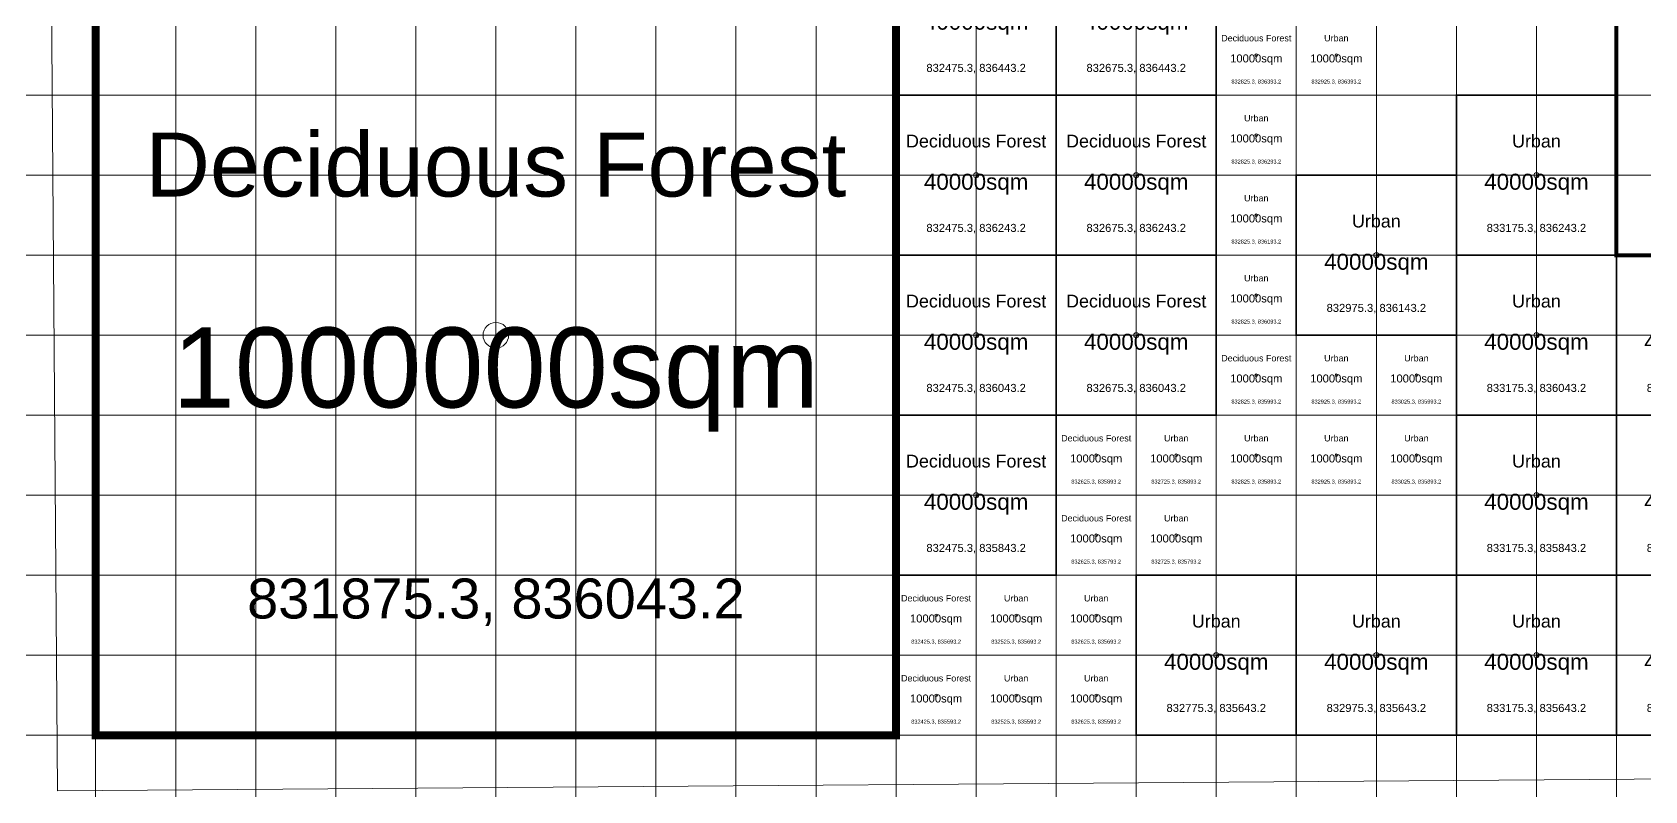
# Model space of a CAD drawing. Header units: millimetres. Extents: x 828163 to 838163, y 832572 to 842572.
# Drawn here: x 831296 to 833311, y 835474 to 836422 of the extents above; entities that cross this region are included whole.
import ezdxf
from ezdxf.enums import TextEntityAlignment as Align

# ---------------------------------------------------------------- set-up
doc = ezdxf.new("R2010")
doc.units = ezdxf.units.MM
doc.header["$MEASUREMENT"] = 0
doc.layers.add('0_10km_10km', color=4, linetype='Continuous', lineweight=0)
doc.layers.add('0_Land Use', color=2, linetype='Continuous', lineweight=0)
doc.layers.add('Deciduous Forest', color=79, linetype='Continuous', true_color=0x375623)
doc.layers.add('Urban', color=46, linetype='Continuous', true_color=0x806000)
doc.styles.get("Standard").update_dxf_attribs({"font": 'arial.ttf'})
picture_1 = doc.add_image_def('image1.jpg', size_in_pixel=(720, 736))

# ---------------------------------------------------------------- blocks, each defined once
blk = doc.blocks.new('*U23')
blk.add_circle((500, 500), 16)
at = {"layer": 'Deciduous Forest', "const_width": 10}
blk.add_lwpolyline([(0, 0), (1000, 0), (1000, 1000), (0, 1000)], close=True, dxfattribs=at)
at = {"color": 0}
blk.add_attdef('LAND_TYPE', text='', height=80, dxfattribs=at).set_placement((500, 673.4), align=Align.CENTER)
for tag, height, p in [('BOX_AREA', 100, (500, 409.7)), ('COOR', 50, (500, 146))]:
    blk.add_attdef(tag, text='', height=height).set_placement(p, align=Align.CENTER)
blk = doc.blocks.new('*U56')
blk.add_circle((100, 100), 3.21)
at = {"layer": 'Deciduous Forest', "const_width": 2}
blk.add_lwpolyline([(0, 0), (200, 0), (200, 200), (0, 200)], close=True, dxfattribs=at)
at = {"color": 0}
blk.add_attdef('LAND_TYPE', text='', height=16, dxfattribs=at).set_placement((100, 134.7), align=Align.CENTER)
for tag, height, p in [('BOX_AREA', 20, (100, 81.9)), ('COOR', 10, (100, 29.2))]:
    blk.add_attdef(tag, text='', height=height).set_placement(p, align=Align.CENTER)
blk = doc.blocks.new('*U57')
blk.add_circle((100, 100), 3.21)
at = {"layer": 'Deciduous Forest', "const_width": 2}
blk.add_lwpolyline([(0, 0), (200, 0), (200, 200), (0, 200)], close=True, dxfattribs=at)
at = {"color": 0}
blk.add_attdef('LAND_TYPE', text='', height=16, dxfattribs=at).set_placement((100, 134.7), align=Align.CENTER)
for tag, height, p in [('BOX_AREA', 20, (100, 81.9)), ('COOR', 10, (100, 29.2))]:
    blk.add_attdef(tag, text='', height=height).set_placement(p, align=Align.CENTER)
blk = doc.blocks.new('*U58')
blk.add_circle((100, 100), 3.21)
at = {"layer": 'Deciduous Forest', "const_width": 2}
blk.add_lwpolyline([(0, 0), (200, 0), (200, 200), (0, 200)], close=True, dxfattribs=at)
at = {"color": 0}
blk.add_attdef('LAND_TYPE', text='', height=16, dxfattribs=at).set_placement((100, 134.7), align=Align.CENTER)
for tag, height, p in [('BOX_AREA', 20, (100, 81.9)), ('COOR', 10, (100, 29.2))]:
    blk.add_attdef(tag, text='', height=height).set_placement(p, align=Align.CENTER)
blk = doc.blocks.new('*U59')
blk.add_circle((100, 100), 3.21)
at = {"layer": 'Deciduous Forest', "const_width": 2}
blk.add_lwpolyline([(0, 0), (200, 0), (200, 200), (0, 200)], close=True, dxfattribs=at)
at = {"color": 0}
blk.add_attdef('LAND_TYPE', text='', height=16, dxfattribs=at).set_placement((100, 134.7), align=Align.CENTER)
for tag, height, p in [('BOX_AREA', 20, (100, 81.9)), ('COOR', 10, (100, 29.2))]:
    blk.add_attdef(tag, text='', height=height).set_placement(p, align=Align.CENTER)
blk = doc.blocks.new('*U69')
blk.add_circle((100, 100), 3.21)
at = {"layer": 'Deciduous Forest', "const_width": 2}
blk.add_lwpolyline([(0, 0), (200, 0), (200, 200), (0, 200)], close=True, dxfattribs=at)
at = {"color": 0}
blk.add_attdef('LAND_TYPE', text='', height=16, dxfattribs=at).set_placement((100, 134.7), align=Align.CENTER)
for tag, height, p in [('BOX_AREA', 20, (100, 81.9)), ('COOR', 10, (100, 29.2))]:
    blk.add_attdef(tag, text='', height=height).set_placement(p, align=Align.CENTER)
blk = doc.blocks.new('*U70')
blk.add_circle((100, 100), 3.21)
at = {"layer": 'Deciduous Forest', "const_width": 2}
blk.add_lwpolyline([(0, 0), (200, 0), (200, 200), (0, 200)], close=True, dxfattribs=at)
at = {"color": 0}
blk.add_attdef('LAND_TYPE', text='', height=16, dxfattribs=at).set_placement((100, 134.7), align=Align.CENTER)
for tag, height, p in [('BOX_AREA', 20, (100, 81.9)), ('COOR', 10, (100, 29.2))]:
    blk.add_attdef(tag, text='', height=height).set_placement(p, align=Align.CENTER)
blk = doc.blocks.new('*U71')
blk.add_circle((100, 100), 3.21)
at = {"layer": 'Deciduous Forest', "const_width": 2}
blk.add_lwpolyline([(0, 0), (200, 0), (200, 200), (0, 200)], close=True, dxfattribs=at)
at = {"color": 0}
blk.add_attdef('LAND_TYPE', text='', height=16, dxfattribs=at).set_placement((100, 134.7), align=Align.CENTER)
for tag, height, p in [('BOX_AREA', 20, (100, 81.9)), ('COOR', 10, (100, 29.2))]:
    blk.add_attdef(tag, text='', height=height).set_placement(p, align=Align.CENTER)
blk = doc.blocks.new('*U72')
blk.add_circle((50, 50), 1.6)
at = {"layer": 'Deciduous Forest', "const_width": 1}
blk.add_lwpolyline([(0, 0), (100, 0), (100, 100), (0, 100)], close=True, dxfattribs=at)
at = {"color": 0}
blk.add_attdef('LAND_TYPE', text='', height=8, dxfattribs=at).set_placement((50, 67.3), align=Align.CENTER)
for tag, height, p in [('BOX_AREA', 10, (50, 41)), ('COOR', 5, (50, 14.6))]:
    blk.add_attdef(tag, text='', height=height).set_placement(p, align=Align.CENTER)
blk = doc.blocks.new('*U85')
blk.add_circle((50, 50), 1.6)
at = {"layer": 'Deciduous Forest', "const_width": 1}
blk.add_lwpolyline([(0, 0), (100, 0), (100, 100), (0, 100)], close=True, dxfattribs=at)
at = {"color": 0}
blk.add_attdef('LAND_TYPE', text='', height=8, dxfattribs=at).set_placement((50, 67.3), align=Align.CENTER)
for tag, height, p in [('BOX_AREA', 10, (50, 41)), ('COOR', 5, (50, 14.6))]:
    blk.add_attdef(tag, text='', height=height).set_placement(p, align=Align.CENTER)
blk = doc.blocks.new('*U86')
blk.add_circle((50, 50), 1.6)
at = {"layer": 'Deciduous Forest', "const_width": 1}
blk.add_lwpolyline([(0, 0), (100, 0), (100, 100), (0, 100)], close=True, dxfattribs=at)
at = {"color": 0}
blk.add_attdef('LAND_TYPE', text='', height=8, dxfattribs=at).set_placement((50, 67.3), align=Align.CENTER)
for tag, height, p in [('BOX_AREA', 10, (50, 41)), ('COOR', 5, (50, 14.6))]:
    blk.add_attdef(tag, text='', height=height).set_placement(p, align=Align.CENTER)
blk = doc.blocks.new('*U87')
blk.add_circle((50, 50), 1.6)
at = {"layer": 'Deciduous Forest', "const_width": 1}
blk.add_lwpolyline([(0, 0), (100, 0), (100, 100), (0, 100)], close=True, dxfattribs=at)
at = {"color": 0}
blk.add_attdef('LAND_TYPE', text='', height=8, dxfattribs=at).set_placement((50, 67.3), align=Align.CENTER)
for tag, height, p in [('BOX_AREA', 10, (50, 41)), ('COOR', 5, (50, 14.6))]:
    blk.add_attdef(tag, text='', height=height).set_placement(p, align=Align.CENTER)
blk = doc.blocks.new('*U64')
blk.add_circle((50, 50), 1.6)
at = {"layer": 'Deciduous Forest', "const_width": 1}
blk.add_lwpolyline([(0, 0), (100, 0), (100, 100), (0, 100)], close=True, dxfattribs=at)
at = {"color": 0}
blk.add_attdef('LAND_TYPE', text='', height=8, dxfattribs=at).set_placement((50, 67.3), align=Align.CENTER)
for tag, height, p in [('BOX_AREA', 10, (50, 41)), ('COOR', 5, (50, 14.6))]:
    blk.add_attdef(tag, text='', height=height).set_placement(p, align=Align.CENTER)
blk = doc.blocks.new('*U65')
blk.add_circle((50, 50), 1.6)
at = {"layer": 'Deciduous Forest', "const_width": 1}
blk.add_lwpolyline([(0, 0), (100, 0), (100, 100), (0, 100)], close=True, dxfattribs=at)
at = {"color": 0}
blk.add_attdef('LAND_TYPE', text='', height=8, dxfattribs=at).set_placement((50, 67.3), align=Align.CENTER)
for tag, height, p in [('BOX_AREA', 10, (50, 41)), ('COOR', 5, (50, 14.6))]:
    blk.add_attdef(tag, text='', height=height).set_placement(p, align=Align.CENTER)
blk = doc.blocks.new('*U97')
blk.add_circle((50, 50), 1.6)
at = {"layer": 'Urban', "const_width": 1}
blk.add_lwpolyline([(0, 0), (100, 0), (100, 100), (0, 100)], close=True, dxfattribs=at)
at = {"color": 0}
blk.add_attdef('LAND_TYPE', text='', height=8, dxfattribs=at).set_placement((50, 67.3), align=Align.CENTER)
for tag, height, p in [('BOX_AREA', 10, (50, 41)), ('COOR', 5, (50, 14.6))]:
    blk.add_attdef(tag, text='', height=height).set_placement(p, align=Align.CENTER)
blk = doc.blocks.new('*U98')
blk.add_circle((50, 50), 1.6)
at = {"layer": 'Urban', "const_width": 1}
blk.add_lwpolyline([(0, 0), (100, 0), (100, 100), (0, 100)], close=True, dxfattribs=at)
at = {"color": 0}
blk.add_attdef('LAND_TYPE', text='', height=8, dxfattribs=at).set_placement((50, 67.3), align=Align.CENTER)
for tag, height, p in [('BOX_AREA', 10, (50, 41)), ('COOR', 5, (50, 14.6))]:
    blk.add_attdef(tag, text='', height=height).set_placement(p, align=Align.CENTER)
blk = doc.blocks.new('*U99')
blk.add_circle((50, 50), 1.6)
at = {"layer": 'Urban', "const_width": 1}
blk.add_lwpolyline([(0, 0), (100, 0), (100, 100), (0, 100)], close=True, dxfattribs=at)
at = {"color": 0}
blk.add_attdef('LAND_TYPE', text='', height=8, dxfattribs=at).set_placement((50, 67.3), align=Align.CENTER)
for tag, height, p in [('BOX_AREA', 10, (50, 41)), ('COOR', 5, (50, 14.6))]:
    blk.add_attdef(tag, text='', height=height).set_placement(p, align=Align.CENTER)
blk = doc.blocks.new('*U105')
blk.add_circle((50, 50), 1.6)
at = {"layer": 'Urban', "const_width": 1}
blk.add_lwpolyline([(0, 0), (100, 0), (100, 100), (0, 100)], close=True, dxfattribs=at)
at = {"color": 0}
blk.add_attdef('LAND_TYPE', text='', height=8, dxfattribs=at).set_placement((50, 67.3), align=Align.CENTER)
for tag, height, p in [('BOX_AREA', 10, (50, 41)), ('COOR', 5, (50, 14.6))]:
    blk.add_attdef(tag, text='', height=height).set_placement(p, align=Align.CENTER)
blk = doc.blocks.new('*U106')
blk.add_circle((50, 50), 1.6)
at = {"layer": 'Urban', "const_width": 1}
blk.add_lwpolyline([(0, 0), (100, 0), (100, 100), (0, 100)], close=True, dxfattribs=at)
at = {"color": 0}
blk.add_attdef('LAND_TYPE', text='', height=8, dxfattribs=at).set_placement((50, 67.3), align=Align.CENTER)
for tag, height, p in [('BOX_AREA', 10, (50, 41)), ('COOR', 5, (50, 14.6))]:
    blk.add_attdef(tag, text='', height=height).set_placement(p, align=Align.CENTER)
blk = doc.blocks.new('*U107')
blk.add_circle((50, 50), 1.6)
at = {"layer": 'Urban', "const_width": 1}
blk.add_lwpolyline([(0, 0), (100, 0), (100, 100), (0, 100)], close=True, dxfattribs=at)
at = {"color": 0}
blk.add_attdef('LAND_TYPE', text='', height=8, dxfattribs=at).set_placement((50, 67.3), align=Align.CENTER)
for tag, height, p in [('BOX_AREA', 10, (50, 41)), ('COOR', 5, (50, 14.6))]:
    blk.add_attdef(tag, text='', height=height).set_placement(p, align=Align.CENTER)
blk = doc.blocks.new('*U108')
blk.add_circle((50, 50), 1.6)
at = {"layer": 'Urban', "const_width": 1}
blk.add_lwpolyline([(0, 0), (100, 0), (100, 100), (0, 100)], close=True, dxfattribs=at)
at = {"color": 0}
blk.add_attdef('LAND_TYPE', text='', height=8, dxfattribs=at).set_placement((50, 67.3), align=Align.CENTER)
for tag, height, p in [('BOX_AREA', 10, (50, 41)), ('COOR', 5, (50, 14.6))]:
    blk.add_attdef(tag, text='', height=height).set_placement(p, align=Align.CENTER)
blk = doc.blocks.new('*U145')
blk.add_circle((50, 50), 1.6)
at = {"layer": 'Urban', "const_width": 1}
blk.add_lwpolyline([(0, 0), (100, 0), (100, 100), (0, 100)], close=True, dxfattribs=at)
at = {"color": 0}
blk.add_attdef('LAND_TYPE', text='', height=8, dxfattribs=at).set_placement((50, 67.3), align=Align.CENTER)
for tag, height, p in [('BOX_AREA', 10, (50, 41)), ('COOR', 5, (50, 14.6))]:
    blk.add_attdef(tag, text='', height=height).set_placement(p, align=Align.CENTER)
blk = doc.blocks.new('*U146')
blk.add_circle((50, 50), 1.6)
at = {"layer": 'Urban', "const_width": 1}
blk.add_lwpolyline([(0, 0), (100, 0), (100, 100), (0, 100)], close=True, dxfattribs=at)
at = {"color": 0}
blk.add_attdef('LAND_TYPE', text='', height=8, dxfattribs=at).set_placement((50, 67.3), align=Align.CENTER)
for tag, height, p in [('BOX_AREA', 10, (50, 41)), ('COOR', 5, (50, 14.6))]:
    blk.add_attdef(tag, text='', height=height).set_placement(p, align=Align.CENTER)
blk = doc.blocks.new('*U147')
blk.add_circle((50, 50), 1.6)
at = {"layer": 'Urban', "const_width": 1}
blk.add_lwpolyline([(0, 0), (100, 0), (100, 100), (0, 100)], close=True, dxfattribs=at)
at = {"color": 0}
blk.add_attdef('LAND_TYPE', text='', height=8, dxfattribs=at).set_placement((50, 67.3), align=Align.CENTER)
for tag, height, p in [('BOX_AREA', 10, (50, 41)), ('COOR', 5, (50, 14.6))]:
    blk.add_attdef(tag, text='', height=height).set_placement(p, align=Align.CENTER)
blk = doc.blocks.new('*U148')
blk.add_circle((50, 50), 1.6)
at = {"layer": 'Urban', "const_width": 1}
blk.add_lwpolyline([(0, 0), (100, 0), (100, 100), (0, 100)], close=True, dxfattribs=at)
at = {"color": 0}
blk.add_attdef('LAND_TYPE', text='', height=8, dxfattribs=at).set_placement((50, 67.3), align=Align.CENTER)
for tag, height, p in [('BOX_AREA', 10, (50, 41)), ('COOR', 5, (50, 14.6))]:
    blk.add_attdef(tag, text='', height=height).set_placement(p, align=Align.CENTER)
blk = doc.blocks.new('*U30')
blk.add_circle((50, 50), 1.6)
at = {"layer": 'Urban', "const_width": 1}
blk.add_lwpolyline([(0, 0), (100, 0), (100, 100), (0, 100)], close=True, dxfattribs=at)
at = {"color": 0}
blk.add_attdef('LAND_TYPE', text='', height=8, dxfattribs=at).set_placement((50, 67.3), align=Align.CENTER)
for tag, height, p in [('BOX_AREA', 10, (50, 41)), ('COOR', 5, (50, 14.6))]:
    blk.add_attdef(tag, text='', height=height).set_placement(p, align=Align.CENTER)
blk = doc.blocks.new('*U137')
blk.add_circle((50, 50), 1.6)
at = {"layer": 'Urban', "const_width": 1}
blk.add_lwpolyline([(0, 0), (100, 0), (100, 100), (0, 100)], close=True, dxfattribs=at)
at = {"color": 0}
blk.add_attdef('LAND_TYPE', text='', height=8, dxfattribs=at).set_placement((50, 67.3), align=Align.CENTER)
for tag, height, p in [('BOX_AREA', 10, (50, 41)), ('COOR', 5, (50, 14.6))]:
    blk.add_attdef(tag, text='', height=height).set_placement(p, align=Align.CENTER)
blk = doc.blocks.new('*U138')
blk.add_circle((50, 50), 1.6)
at = {"layer": 'Urban', "const_width": 1}
blk.add_lwpolyline([(0, 0), (100, 0), (100, 100), (0, 100)], close=True, dxfattribs=at)
at = {"color": 0}
blk.add_attdef('LAND_TYPE', text='', height=8, dxfattribs=at).set_placement((50, 67.3), align=Align.CENTER)
for tag, height, p in [('BOX_AREA', 10, (50, 41)), ('COOR', 5, (50, 14.6))]:
    blk.add_attdef(tag, text='', height=height).set_placement(p, align=Align.CENTER)
blk = doc.blocks.new('*U139')
blk.add_circle((50, 50), 1.6)
at = {"layer": 'Urban', "const_width": 1}
blk.add_lwpolyline([(0, 0), (100, 0), (100, 100), (0, 100)], close=True, dxfattribs=at)
at = {"color": 0}
blk.add_attdef('LAND_TYPE', text='', height=8, dxfattribs=at).set_placement((50, 67.3), align=Align.CENTER)
for tag, height, p in [('BOX_AREA', 10, (50, 41)), ('COOR', 5, (50, 14.6))]:
    blk.add_attdef(tag, text='', height=height).set_placement(p, align=Align.CENTER)
blk = doc.blocks.new('*U140')
blk.add_circle((100, 100), 3.21)
at = {"layer": 'Urban', "const_width": 2}
blk.add_lwpolyline([(0, 0), (200, 0), (200, 200), (0, 200)], close=True, dxfattribs=at)
at = {"color": 0}
blk.add_attdef('LAND_TYPE', text='', height=16, dxfattribs=at).set_placement((100, 134.7), align=Align.CENTER)
for tag, height, p in [('BOX_AREA', 20, (100, 81.9)), ('COOR', 10, (100, 29.2))]:
    blk.add_attdef(tag, text='', height=height).set_placement(p, align=Align.CENTER)
blk = doc.blocks.new('*U149')
blk.add_circle((100, 100), 3.21)
at = {"layer": 'Urban', "const_width": 2}
blk.add_lwpolyline([(0, 0), (200, 0), (200, 200), (0, 200)], close=True, dxfattribs=at)
at = {"color": 0}
blk.add_attdef('LAND_TYPE', text='', height=16, dxfattribs=at).set_placement((100, 134.7), align=Align.CENTER)
for tag, height, p in [('BOX_AREA', 20, (100, 81.9)), ('COOR', 10, (100, 29.2))]:
    blk.add_attdef(tag, text='', height=height).set_placement(p, align=Align.CENTER)
blk = doc.blocks.new('*U150')
blk.add_circle((100, 100), 3.21)
at = {"layer": 'Urban', "const_width": 2}
blk.add_lwpolyline([(0, 0), (200, 0), (200, 200), (0, 200)], close=True, dxfattribs=at)
at = {"color": 0}
blk.add_attdef('LAND_TYPE', text='', height=16, dxfattribs=at).set_placement((100, 134.7), align=Align.CENTER)
for tag, height, p in [('BOX_AREA', 20, (100, 81.9)), ('COOR', 10, (100, 29.2))]:
    blk.add_attdef(tag, text='', height=height).set_placement(p, align=Align.CENTER)
blk = doc.blocks.new('*U151')
blk.add_circle((100, 100), 3.21)
at = {"layer": 'Urban', "const_width": 2}
blk.add_lwpolyline([(0, 0), (200, 0), (200, 200), (0, 200)], close=True, dxfattribs=at)
at = {"color": 0}
blk.add_attdef('LAND_TYPE', text='', height=16, dxfattribs=at).set_placement((100, 134.7), align=Align.CENTER)
for tag, height, p in [('BOX_AREA', 20, (100, 81.9)), ('COOR', 10, (100, 29.2))]:
    blk.add_attdef(tag, text='', height=height).set_placement(p, align=Align.CENTER)
blk = doc.blocks.new('*U144')
blk.add_circle((100, 100), 3.21)
at = {"layer": 'Urban', "const_width": 2}
blk.add_lwpolyline([(0, 0), (200, 0), (200, 200), (0, 200)], close=True, dxfattribs=at)
at = {"color": 0}
blk.add_attdef('LAND_TYPE', text='', height=16, dxfattribs=at).set_placement((100, 134.7), align=Align.CENTER)
for tag, height, p in [('BOX_AREA', 20, (100, 81.9)), ('COOR', 10, (100, 29.2))]:
    blk.add_attdef(tag, text='', height=height).set_placement(p, align=Align.CENTER)
blk = doc.blocks.new('*U100')
blk.add_circle((100, 100), 3.21)
at = {"layer": 'Urban', "const_width": 2}
blk.add_lwpolyline([(0, 0), (200, 0), (200, 200), (0, 200)], close=True, dxfattribs=at)
at = {"color": 0}
blk.add_attdef('LAND_TYPE', text='', height=16, dxfattribs=at).set_placement((100, 134.7), align=Align.CENTER)
for tag, height, p in [('BOX_AREA', 20, (100, 81.9)), ('COOR', 10, (100, 29.2))]:
    blk.add_attdef(tag, text='', height=height).set_placement(p, align=Align.CENTER)
blk = doc.blocks.new('*U103')
blk.add_circle((100, 100), 3.21)
at = {"layer": 'Urban', "const_width": 2}
blk.add_lwpolyline([(0, 0), (200, 0), (200, 200), (0, 200)], close=True, dxfattribs=at)
at = {"color": 0}
blk.add_attdef('LAND_TYPE', text='', height=16, dxfattribs=at).set_placement((100, 134.7), align=Align.CENTER)
for tag, height, p in [('BOX_AREA', 20, (100, 81.9)), ('COOR', 10, (100, 29.2))]:
    blk.add_attdef(tag, text='', height=height).set_placement(p, align=Align.CENTER)
blk = doc.blocks.new('*U104')
blk.add_circle((100, 100), 3.21)
at = {"layer": 'Urban', "const_width": 2}
blk.add_lwpolyline([(0, 0), (200, 0), (200, 200), (0, 200)], close=True, dxfattribs=at)
at = {"color": 0}
blk.add_attdef('LAND_TYPE', text='', height=16, dxfattribs=at).set_placement((100, 134.7), align=Align.CENTER)
for tag, height, p in [('BOX_AREA', 20, (100, 81.9)), ('COOR', 10, (100, 29.2))]:
    blk.add_attdef(tag, text='', height=height).set_placement(p, align=Align.CENTER)
blk = doc.blocks.new('*U119')
blk.add_circle((100, 100), 3.21)
at = {"layer": 'Urban', "const_width": 2}
blk.add_lwpolyline([(0, 0), (200, 0), (200, 200), (0, 200)], close=True, dxfattribs=at)
at = {"color": 0}
blk.add_attdef('LAND_TYPE', text='', height=16, dxfattribs=at).set_placement((100, 134.7), align=Align.CENTER)
for tag, height, p in [('BOX_AREA', 20, (100, 81.9)), ('COOR', 10, (100, 29.2))]:
    blk.add_attdef(tag, text='', height=height).set_placement(p, align=Align.CENTER)
blk = doc.blocks.new('*U120')
blk.add_circle((100, 100), 3.21)
at = {"layer": 'Urban', "const_width": 2}
blk.add_lwpolyline([(0, 0), (200, 0), (200, 200), (0, 200)], close=True, dxfattribs=at)
at = {"color": 0}
blk.add_attdef('LAND_TYPE', text='', height=16, dxfattribs=at).set_placement((100, 134.7), align=Align.CENTER)
for tag, height, p in [('BOX_AREA', 20, (100, 81.9)), ('COOR', 10, (100, 29.2))]:
    blk.add_attdef(tag, text='', height=height).set_placement(p, align=Align.CENTER)
blk = doc.blocks.new('*U32')
blk.add_circle((250, 250), 8.02)
at = {"layer": 'Urban', "const_width": 5}
blk.add_lwpolyline([(0, 0), (500, 0), (500, 500), (0, 500)], close=True, dxfattribs=at)
at = {"color": 0}
blk.add_attdef('LAND_TYPE', text='', height=40, dxfattribs=at).set_placement((250, 336.7), align=Align.CENTER)
for tag, height, p in [('BOX_AREA', 50, (250, 204.8)), ('COOR', 25, (250, 73))]:
    blk.add_attdef(tag, text='', height=height).set_placement(p, align=Align.CENTER)

msp = doc.modelspace()

# ---------------------------------------------------------------- linework, layer by layer
at = {"layer": '0_Land Use', "color": 0}
for p, direction in [((831375.3, 835743.2), (0, -1)), ((831475.3, 835743.2), (0, -1)), ((831575.3, 835743.2), (0, -1)), ((831675.3, 835743.2), (0, -1)), ((831775.3, 835743.2), (0, -1)), ((831875.3, 835743.2), (0, -1)), ((831975.3, 835743.2), (0, -1)), ((832075.3, 835743.2), (0, -1)), ((832175.3, 835743.2), (0, -1)), ((832275.3, 835743.2), (0, -1)), ((832375.3, 835743.2), (0, -1)), ((832475.3, 835743.2), (0, -1)), ((832575.3, 835743.2), (0, -1)), ((832675.3, 835743.2), (0, -1)), ((832775.3, 835743.2), (0, -1)), ((832875.3, 835743.2), (0, -1)), ((832975.3, 835743.2), (0, -1)), ((833075.3, 835743.2), (0, -1)), ((833175.3, 835743.2), (0, -1)), ((833275.3, 835743.2), (0, -1)), ((832375.3, 836343.2), (1, 0)), ((832375.3, 836243.2), (1, 0)), ((832375.3, 836143.2), (1, 0)), ((832375.3, 836043.2), (1, 0)), ((832375.3, 835943.2), (1, 0)), ((832375.3, 835843.2), (1, 0)), ((832375.3, 835743.2), (1, 0)), ((832375.3, 835643.2), (1, 0)), ((832375.3, 835543.2), (1, 0))]:
    msp.add_xline(p, direction, dxfattribs=at)

# ---------------------------------------------------------------- block references
for name, p, values in [('*U32', (833275.3, 836143.2), {'BOX_AREA': '250000sqm', 'COOR': '833525.3, 836393.2', 'LAND_TYPE': 'Urban'}), ('*U23', (831375.3, 835543.2), {'BOX_AREA': '1000000sqm', 'COOR': '831875.3, 836043.2', 'LAND_TYPE': 'Deciduous Forest'}), ('*U59', (832375.3, 836343.2), {'BOX_AREA': '40000sqm', 'COOR': '832475.3, 836443.2', 'LAND_TYPE': 'Deciduous Forest'}), ('*U69', (832575.3, 836343.2), {'BOX_AREA': '40000sqm', 'COOR': '832675.3, 836443.2', 'LAND_TYPE': 'Deciduous Forest'}), ('*U65', (832775.3, 836343.2), {'BOX_AREA': '10000sqm', 'COOR': '832825.3, 836393.2', 'LAND_TYPE': 'Deciduous Forest'}), ('*U139', (832875.3, 836343.2), {'BOX_AREA': '10000sqm', 'COOR': '832925.3, 836393.2', 'LAND_TYPE': 'Urban'}), ('*U58', (832375.3, 836143.2), {'BOX_AREA': '40000sqm', 'COOR': '832475.3, 836243.2', 'LAND_TYPE': 'Deciduous Forest'}), ('*U70', (832575.3, 836143.2), {'BOX_AREA': '40000sqm', 'COOR': '832675.3, 836243.2', 'LAND_TYPE': 'Deciduous Forest'}), ('*U138', (832775.3, 836243.2), {'BOX_AREA': '10000sqm', 'COOR': '832825.3, 836293.2', 'LAND_TYPE': 'Urban'}), ('*U119', (833075.3, 836143.2), {'BOX_AREA': '40000sqm', 'COOR': '833175.3, 836243.2', 'LAND_TYPE': 'Urban'}), ('*U137', (832775.3, 836143.2), {'BOX_AREA': '10000sqm', 'COOR': '832825.3, 836193.2', 'LAND_TYPE': 'Urban'}), ('*U104', (832875.3, 836043.2), {'BOX_AREA': '40000sqm', 'COOR': '832975.3, 836143.2', 'LAND_TYPE': 'Urban'}), ('*U57', (832375.3, 835943.2), {'BOX_AREA': '40000sqm', 'COOR': '832475.3, 836043.2', 'LAND_TYPE': 'Deciduous Forest'}), ('*U71', (832575.3, 835943.2), {'BOX_AREA': '40000sqm', 'COOR': '832675.3, 836043.2', 'LAND_TYPE': 'Deciduous Forest'}), ('*U30', (832775.3, 836043.2), {'BOX_AREA': '10000sqm', 'COOR': '832825.3, 836093.2', 'LAND_TYPE': 'Urban'}), ('*U103', (833075.3, 835943.2), {'BOX_AREA': '40000sqm', 'COOR': '833175.3, 836043.2', 'LAND_TYPE': 'Urban'}), ('*U120', (833275.3, 835943.2), {'BOX_AREA': '40000sqm', 'COOR': '833375.3, 836043.2', 'LAND_TYPE': 'Urban'}), ('*U87', (832775.3, 835943.2), {'BOX_AREA': '10000sqm', 'COOR': '832825.3, 835993.2', 'LAND_TYPE': 'Deciduous Forest'}), ('*U146', (832875.3, 835943.2), {'BOX_AREA': '10000sqm', 'COOR': '832925.3, 835993.2', 'LAND_TYPE': 'Urban'}), ('*U147', (832975.3, 835943.2), {'BOX_AREA': '10000sqm', 'COOR': '833025.3, 835993.2', 'LAND_TYPE': 'Urban'}), ('*U56', (832375.3, 835743.2), {'BOX_AREA': '40000sqm', 'COOR': '832475.3, 835843.2', 'LAND_TYPE': 'Deciduous Forest'}), ('*U86', (832575.3, 835843.2), {'BOX_AREA': '10000sqm', 'COOR': '832625.3, 835893.2', 'LAND_TYPE': 'Deciduous Forest'}), ('*U107', (832675.3, 835843.2), {'BOX_AREA': '10000sqm', 'COOR': '832725.3, 835893.2', 'LAND_TYPE': 'Urban'}), ('*U108', (832775.3, 835843.2), {'BOX_AREA': '10000sqm', 'COOR': '832825.3, 835893.2', 'LAND_TYPE': 'Urban'}), ('*U145', (832875.3, 835843.2), {'BOX_AREA': '10000sqm', 'COOR': '832925.3, 835893.2', 'LAND_TYPE': 'Urban'}), ('*U148', (832975.3, 835843.2), {'BOX_AREA': '10000sqm', 'COOR': '833025.3, 835893.2', 'LAND_TYPE': 'Urban'}), ('*U144', (833075.3, 835743.2), {'BOX_AREA': '40000sqm', 'COOR': '833175.3, 835843.2', 'LAND_TYPE': 'Urban'}), ('*U100', (833275.3, 835743.2), {'BOX_AREA': '40000sqm', 'COOR': '833375.3, 835843.2', 'LAND_TYPE': 'Urban'}), ('*U64', (832575.3, 835743.2), {'BOX_AREA': '10000sqm', 'COOR': '832625.3, 835793.2', 'LAND_TYPE': 'Deciduous Forest'}), ('*U106', (832675.3, 835743.2), {'BOX_AREA': '10000sqm', 'COOR': '832725.3, 835793.2', 'LAND_TYPE': 'Urban'}), ('*U85', (832375.3, 835643.2), {'BOX_AREA': '10000sqm', 'COOR': '832425.3, 835693.2', 'LAND_TYPE': 'Deciduous Forest'}), ('*U98', (832475.3, 835643.2), {'BOX_AREA': '10000sqm', 'COOR': '832525.3, 835693.2', 'LAND_TYPE': 'Urban'}), ('*U99', (832575.3, 835643.2), {'BOX_AREA': '10000sqm', 'COOR': '832625.3, 835693.2', 'LAND_TYPE': 'Urban'}), ('*U140', (832675.3, 835543.2), {'BOX_AREA': '40000sqm', 'COOR': '832775.3, 835643.2', 'LAND_TYPE': 'Urban'}), ('*U149', (832875.3, 835543.2), {'BOX_AREA': '40000sqm', 'COOR': '832975.3, 835643.2', 'LAND_TYPE': 'Urban'}), ('*U150', (833075.3, 835543.2), {'BOX_AREA': '40000sqm', 'COOR': '833175.3, 835643.2', 'LAND_TYPE': 'Urban'}), ('*U151', (833275.3, 835543.2), {'BOX_AREA': '40000sqm', 'COOR': '833375.3, 835643.2', 'LAND_TYPE': 'Urban'}), ('*U72', (832375.3, 835543.2), {'BOX_AREA': '10000sqm', 'COOR': '832425.3, 835593.2', 'LAND_TYPE': 'Deciduous Forest'}), ('*U97', (832475.3, 835543.2), {'BOX_AREA': '10000sqm', 'COOR': '832525.3, 835593.2', 'LAND_TYPE': 'Urban'}), ('*U105', (832575.3, 835543.2), {'BOX_AREA': '10000sqm', 'COOR': '832625.3, 835593.2', 'LAND_TYPE': 'Urban'})]:
    msp.add_blockref(name, p, dxfattribs=at).add_auto_attribs(values)

# ---------------------------------------------------------------- pictures from other files: only their frames are drawn
at = {"layer": '0_10km_10km'}
image = msp.add_image(picture_1, insert=(831327.5, 835473.9), size_in_units=(4155.6, 4248), rotation=0.4231, dxfattribs=at)
image.dxf.flags = 7

doc.saveas('drawing.dxf')
